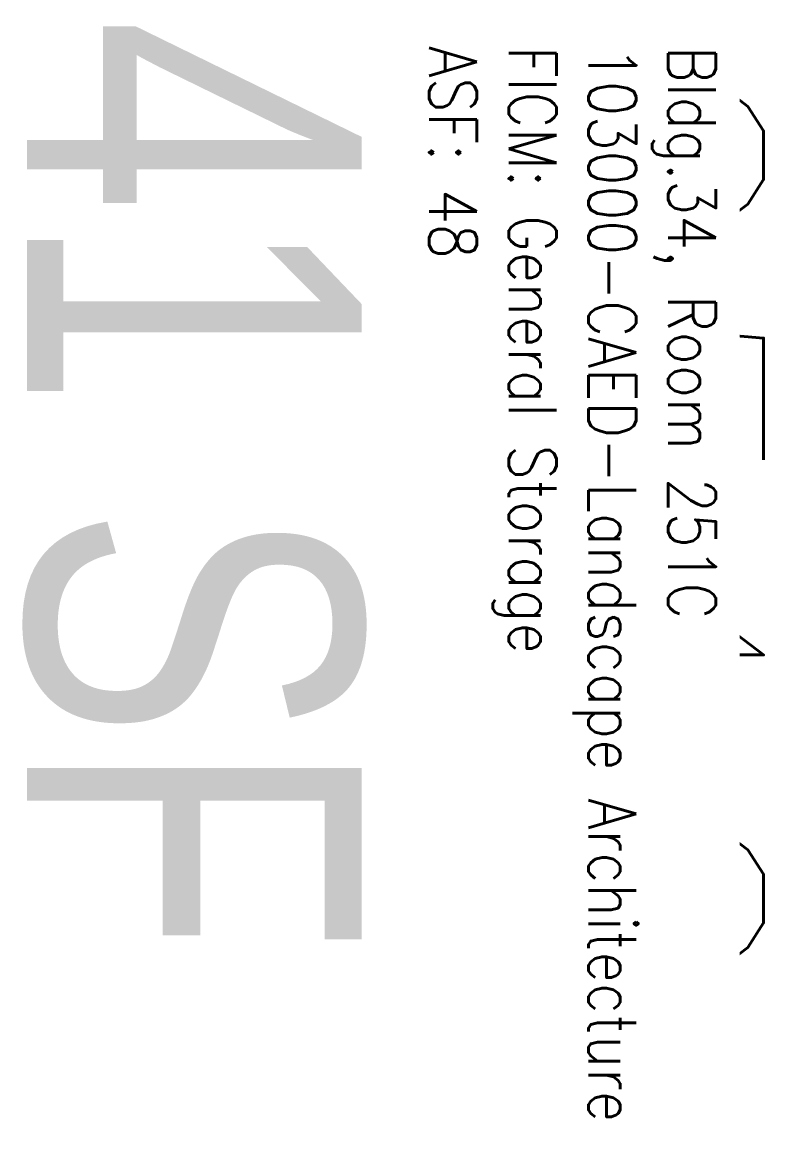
# Model space of a CAD drawing. Header units: inches. Extents: x -334 to 3612, y -24 to 2633.
# Drawn here: x 2192.1 to 2245.2, y 1472 to 1552.2 of the extents above; entities that cross this region are included whole.
import ezdxf
from ezdxf.enums import TextEntityAlignment as Align

# ---------------------------------------------------------------- set-up
doc = ezdxf.new("R2010")
doc.units = ezdxf.units.IN
doc.header["$LTSCALE"] = 10
doc.header["$MEASUREMENT"] = 0
for name, color, linetype in [('A-IDEN-VNUM', 4, 'CONTINUOUS'), ('AREA-TEXT', 3, 'CONTINUOUS'), ('Rooms-Information', 7, 'CONTINUOUS')]:
    doc.layers.add(name, color=color, linetype=linetype)
doc.styles.add('AREA', font='arial.ttf', dxfattribs={"width": 0.75, "height": 24})
doc.styles.add('ROOMVNUMBER', font='simplex.shx', dxfattribs={"width": 0.85})

msp = doc.modelspace()

# ---------------------------------------------------------------- texts
at = {"layer": 'A-IDEN-VNUM', "style": 'ROOMVNUMBER', "width": 0.85}
msp.add_text('251C', height=24, rotation=270, dxfattribs=at).set_placement((2233.242, 1516.018), align=Align.MIDDLE)
at = {"layer": 'AREA-TEXT', "style": 'AREA', "width": 0.75}
msp.add_text('41 SF', height=24, rotation=270, dxfattribs=at).set_placement((2204.406, 1518.959), align=Align.MIDDLE_CENTER)

# ---------------------------------------------------------------- next in the draw order: texts
at = {"layer": 'Rooms-Information', "insert": (2221.242, 1550.504), "char_height": 3.42857, "width": 76.8, "attachment_point": 7, "rotation": 270, "style": 'ROOMVNUMBER', "bg_fill": 3, "box_fill_scale": 1.5, "bg_fill_color": 256, "bg_fill_true_color": 13158600, "bg_fill_transparency": 0}
msp.add_mtext('Bldg.34, Room 251C^M^J103000-CAED-Landscape Architecture^M^JFICM: General Storage^M^JASF: 48', dxfattribs=at)

doc.saveas('drawing.dxf')
